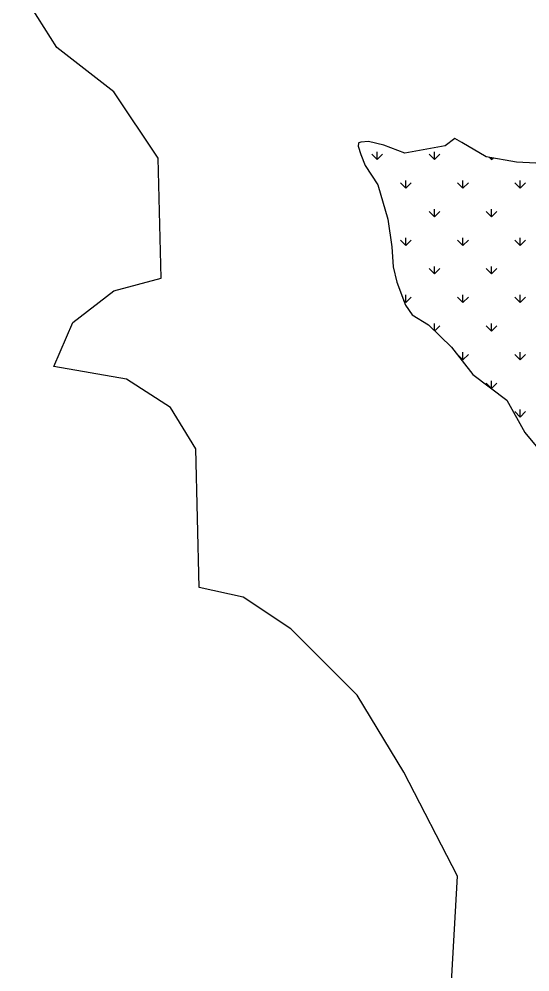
# Model space of a CAD drawing. Header units: metres. Extents: x 266585 to 279238, y 2117616 to 2127268.
# Drawn here: x 266632 to 267594, y 2118655 to 2120449 of the extents above; entities that cross this region are included whole.
import ezdxf

# ---------------------------------------------------------------- set-up
doc = ezdxf.new("R2010")
doc.units = ezdxf.units.M
doc.layers.add('MANGROOVES', color=112, linetype='Continuous')
doc.layers.add('village', color=3, linetype='Continuous')

msp = doc.modelspace()

# ---------------------------------------------------------------- linework, layer by layer
at = {"layer": 'MANGROOVES'}
for p, q in [((267275.5, 2120217.4), (267271.7, 2120215.7)), ((267290.2, 2120218.4), (267275.5, 2120217.4)), ((267319, 2120211.4), (267290.2, 2120218.4)), ((267452.6, 2120224.3), (267434.6, 2120210.1)), ((267465.5, 2120216.6), (267452.6, 2120224.3)), ((267511.8, 2120189.6), (267465.5, 2120216.6)), ((267271.3, 2120215.3), (267270.9, 2120209.7)), ((267270.9, 2120209.7), (267275.4, 2120194.2)), ((267271.7, 2120215.7), (267271.3, 2120215.3)), ((267358.2, 2120196.6), (267319, 2120211.4)), ((267434.6, 2120210.1), (267358.2, 2120196.6)), ((267275.4, 2120194.2), (267283.7, 2120173.6)), ((267568.9, 2120179.8), (267511.8, 2120189.6)), ((267283.7, 2120173.6), (267307.6, 2120136.8)), ((267629.9, 2120176.6), (267568.9, 2120179.8)), ((267307.6, 2120136.8), (267326.5, 2120072.2)), ((267326.5, 2120072.2), (267334.2, 2120019.9)), ((267334.2, 2120019.9), (267336.5, 2119982.4)), ((267336.5, 2119982.4), (267343.3, 2119953.4)), ((267343.3, 2119953.4), (267359.5, 2119910.1)), ((267359.5, 2119910.1), (267372.6, 2119892.1)), ((267372.6, 2119892.1), (267403.3, 2119873)), ((267403.3, 2119873), (267446.6, 2119831.4)), ((267446.6, 2119831.4), (267486.2, 2119779.9)), ((267486.2, 2119779.9), (267550.3, 2119731.6)), ((267550.3, 2119731.6), (267584.5, 2119670.3)), ((267584.5, 2119670.3), (267624, 2119622.9))]:
    msp.add_line(p, q, dxfattribs=at)
at = {"layer": 'MANGROOVES', "linetype": 'Continuous'}
for p, q in [((267306.3, 2120184.6), (267306.3, 2120198.9)), ((267414.1, 2120184.6), (267414.1, 2120198.9)), ((267306.3, 2120184.6), (267296.2, 2120194.7)), ((267306.3, 2120184.6), (267316.4, 2120194.7)), ((267414.1, 2120184.6), (267404, 2120194.7)), ((267414.1, 2120184.6), (267424.2, 2120194.7)), ((267521.8, 2120184.6), (267517.9, 2120188.5)), ((267521.8, 2120184.6), (267521.8, 2120187.9)), ((267521.8, 2120184.6), (267524.6, 2120187.4)), ((267360.2, 2120130.7), (267360.2, 2120145)), ((267467.9, 2120130.7), (267467.9, 2120145)), ((267575.7, 2120130.7), (267575.7, 2120145)), ((267360.2, 2120130.7), (267350.1, 2120140.8)), ((267360.2, 2120130.7), (267370.3, 2120140.8)), ((267467.9, 2120130.7), (267457.8, 2120140.8)), ((267467.9, 2120130.7), (267478.1, 2120140.8)), ((267575.7, 2120130.7), (267565.6, 2120140.8)), ((267575.7, 2120130.7), (267585.8, 2120140.8)), ((267414.1, 2120076.8), (267414.1, 2120091.1)), ((267521.8, 2120076.8), (267521.8, 2120091.1)), ((267414.1, 2120076.8), (267404, 2120086.9)), ((267414.1, 2120076.8), (267424.2, 2120086.9)), ((267521.8, 2120076.8), (267511.7, 2120086.9)), ((267521.8, 2120076.8), (267531.9, 2120086.9)), ((267360.2, 2120022.9), (267360.2, 2120037.2)), ((267467.9, 2120022.9), (267467.9, 2120037.2)), ((267575.7, 2120022.9), (267575.7, 2120037.2)), ((267360.2, 2120022.9), (267350.1, 2120033)), ((267360.2, 2120022.9), (267370.3, 2120033)), ((267467.9, 2120022.9), (267457.8, 2120033)), ((267467.9, 2120022.9), (267478.1, 2120033)), ((267575.7, 2120022.9), (267565.6, 2120033)), ((267575.7, 2120022.9), (267585.8, 2120033)), ((267414.1, 2119969.1), (267414.1, 2119983.3)), ((267521.8, 2119969.1), (267521.8, 2119983.3)), ((267414.1, 2119969.1), (267404, 2119979.2)), ((267414.1, 2119969.1), (267424.2, 2119979.2)), ((267521.8, 2119969.1), (267511.7, 2119979.2)), ((267521.8, 2119969.1), (267531.9, 2119979.2)), ((267360.2, 2119915.2), (267360.2, 2119929.5)), ((267467.9, 2119915.2), (267467.9, 2119929.5)), ((267575.7, 2119915.2), (267575.7, 2119929.5)), ((267360.2, 2119915.2), (267356, 2119919.3)), ((267360.2, 2119915.2), (267370.3, 2119925.3)), ((267467.9, 2119915.2), (267457.8, 2119925.3)), ((267467.9, 2119915.2), (267478.1, 2119925.3)), ((267575.7, 2119915.2), (267565.6, 2119925.3)), ((267575.7, 2119915.2), (267585.8, 2119925.3)), ((267414.1, 2119862.7), (267414.1, 2119875.6)), ((267521.8, 2119861.3), (267521.8, 2119875.6)), ((267414.8, 2119862), (267424.2, 2119871.4)), ((267521.8, 2119861.3), (267511.7, 2119871.4)), ((267521.8, 2119861.3), (267531.9, 2119871.4)), ((267467.9, 2119807.4), (267467.9, 2119821.7)), ((267575.7, 2119807.4), (267575.7, 2119821.7)), ((267467.9, 2119807.4), (267457.8, 2119817.5)), ((267467.9, 2119807.4), (267478.1, 2119817.5)), ((267575.7, 2119807.4), (267565.6, 2119817.5)), ((267575.7, 2119807.4), (267585.8, 2119817.5)), ((267521.8, 2119753.5), (267521.8, 2119767.8)), ((267521.8, 2119753.5), (267511.7, 2119763.6)), ((267521.8, 2119753.5), (267531.9, 2119763.6)), ((267575.7, 2119699.7), (267575.7, 2119713.9)), ((267575.7, 2119699.7), (267565.6, 2119709.8)), ((267575.7, 2119699.7), (267585.8, 2119709.8))]:
    msp.add_line(p, q, dxfattribs=at)
at = {"layer": 'village', "color": 3, "true_color": 0x00ff00}
for p, q in [((266703.5, 2120395.3), (266632.2, 2120508.3)), ((266810.6, 2120312.1), (266703.5, 2120395.3)), ((266893.8, 2120187.2), (266810.6, 2120312.1)), ((266899.8, 2119961.2), (266893.8, 2120187.2)), ((266810.6, 2119937.4), (266899.8, 2119961.2)), ((266733.3, 2119877.9), (266810.6, 2119937.4)), ((266697.6, 2119794.7), (266733.3, 2119877.9)), ((266834.4, 2119770.9), (266697.6, 2119794.7)), ((266917.6, 2119717.4), (266834.4, 2119770.9)), ((266965.2, 2119640), (266917.6, 2119717.4)), ((266971.1, 2119378.4), (266965.2, 2119640)), ((267054.4, 2119360.5), (266971.1, 2119378.4)), ((267143.6, 2119301.1), (267054.4, 2119360.5)), ((267268.5, 2119176.2), (267143.6, 2119301.1)), ((267356.5, 2119031.1), (267268.5, 2119176.2)), ((267457.6, 2118834.8), (267356.5, 2119031.1)), ((267427.9, 2118305.5), (267457.6, 2118834.8))]:
    msp.add_line(p, q, dxfattribs=at)

doc.saveas('drawing.dxf')
